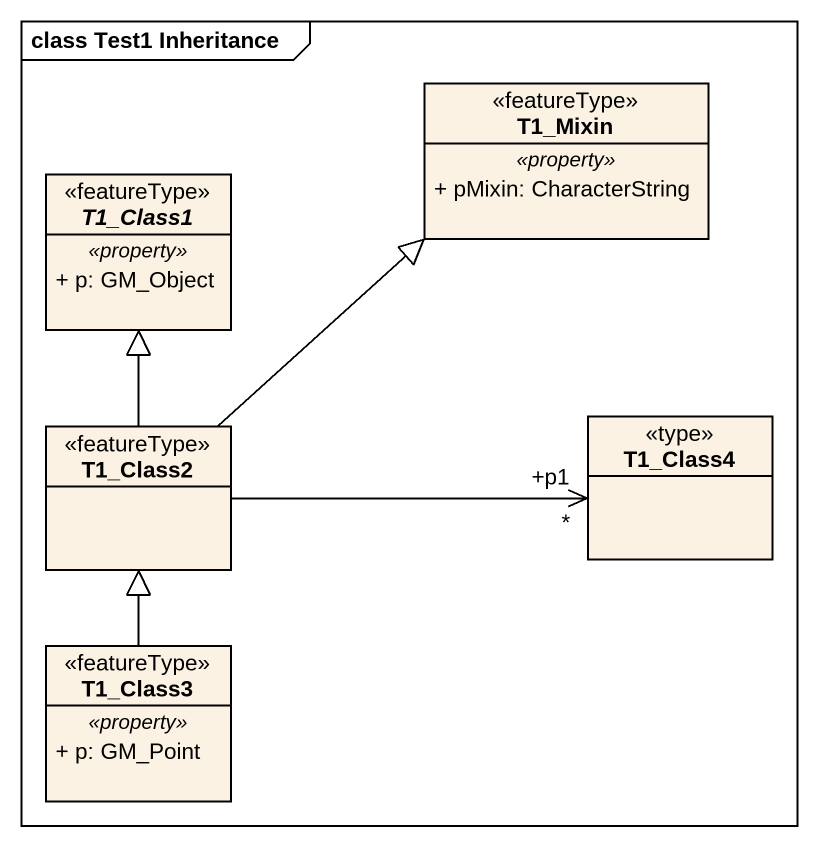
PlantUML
@startuml
mainframe class Test1 Inheritance
hide circle
hide empty members
skinparam classAttributeIconSize 0
class T1_Mixin <<featureType>> {
  .. <<property>> ..
  + pMixin: CharacterString
}
abstract class T1_Class1 <<featureType>> {
  .. <<property>> ..
  + p: GM_Object
}
class T1_Class2 <<featureType>>
class T1_Class4 <<type>>
class T1_Class3 <<featureType>> {
  .. <<property>> ..
  + p: GM_Point
}
T1_Class2 -up-|> T1_Mixin
T1_Class2 -up-|> T1_Class1
T1_Class2 -right-> "+p1\n*" T1_Class4
T1_Class3 -up-|> T1_Class2
@enduml
